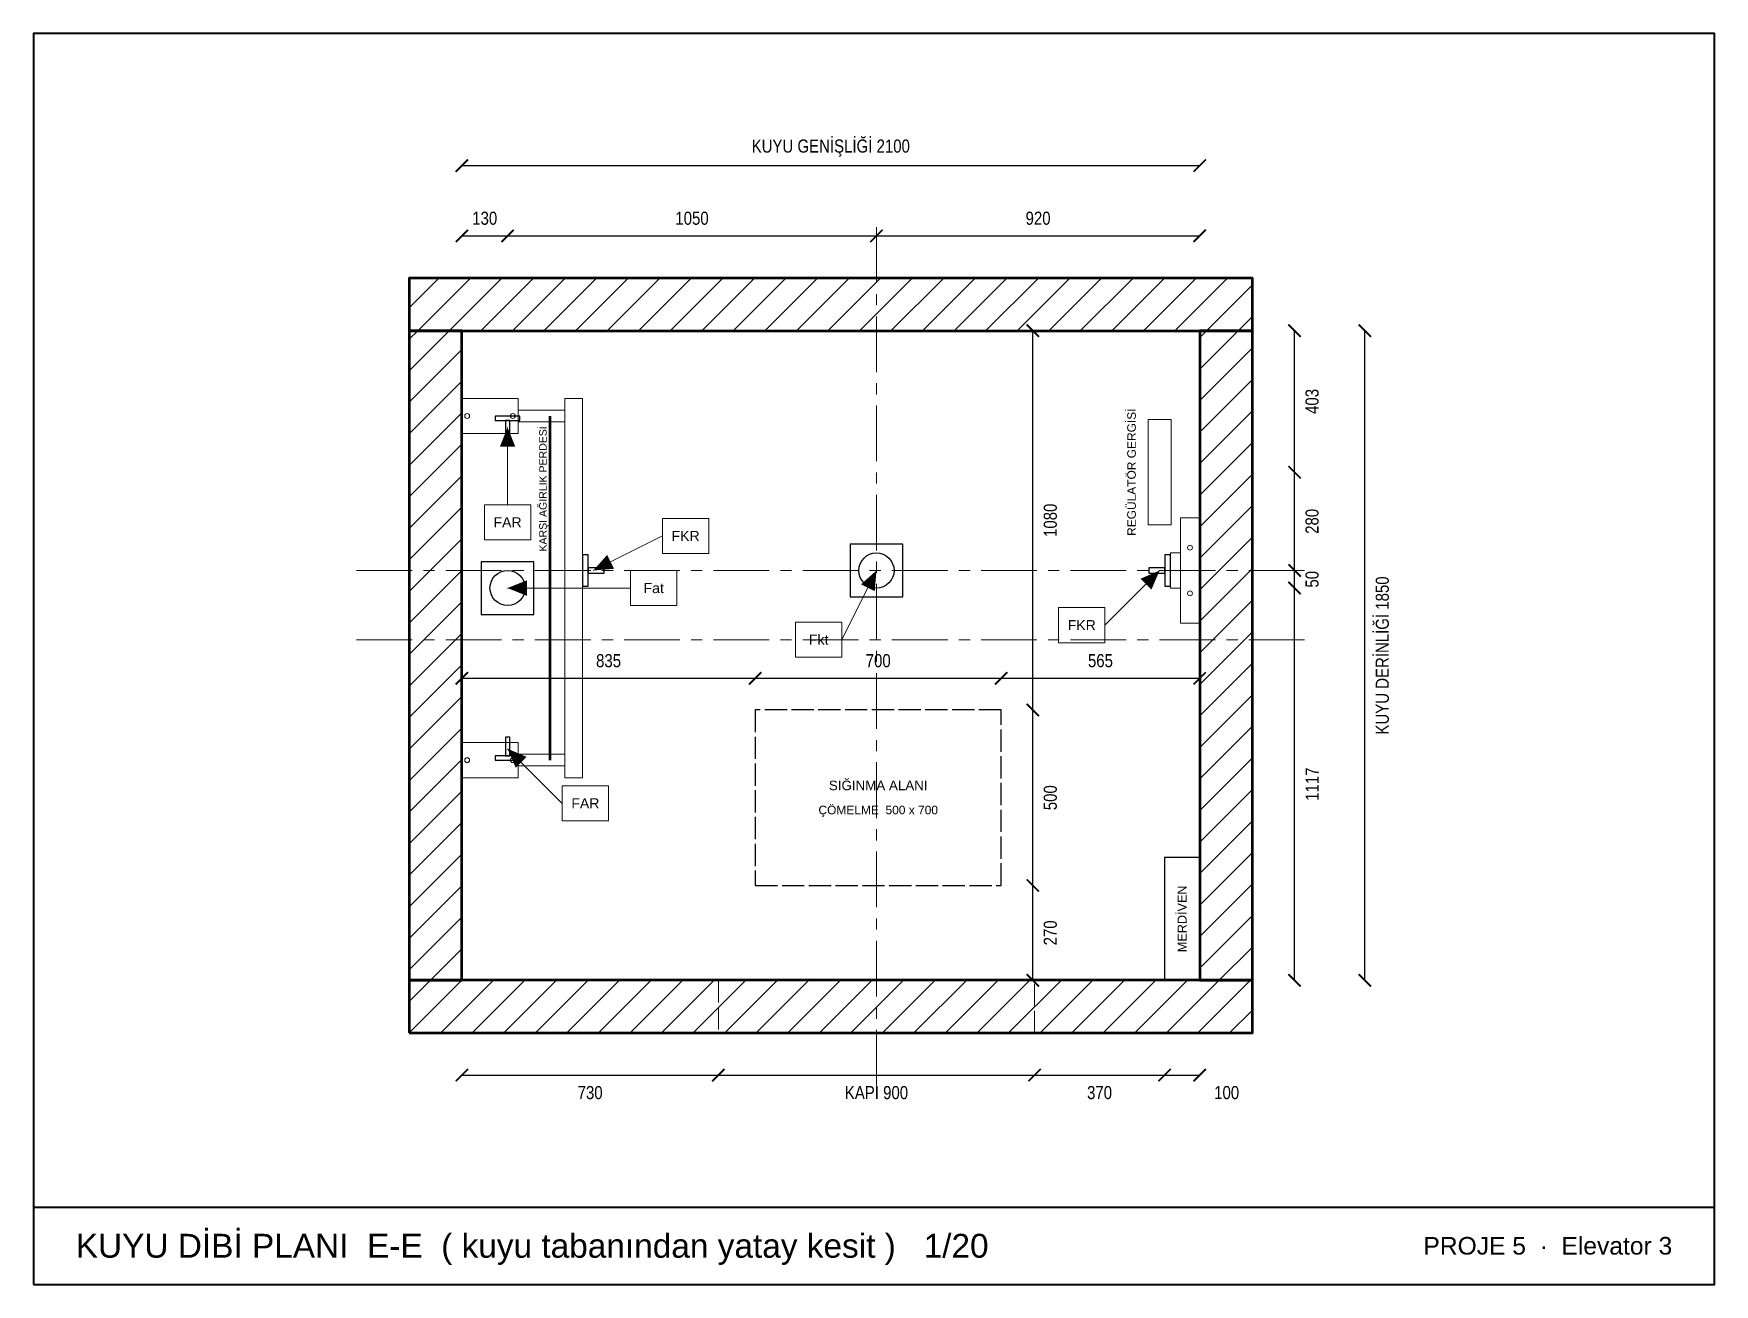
# Model space of a CAD drawing. Header units: millimetres. Extents: x -1219 to 3565, y -866 to 2696.
import ezdxf
from ezdxf.enums import TextEntityAlignment as Align

# ---------------------------------------------------------------- set-up
doc = ezdxf.new("R2010")
doc.units = ezdxf.units.MM
doc.linetypes.add('CENTER', pattern=[5.08, 3.175, -0.635, 0.635, -0.635])
doc.linetypes.add('DASHED', pattern=[1.524, 1.27, -0.254])
for name, color, linetype, lineweight in [('CERCEVE', 7, 'Continuous', 40), ('CIVATA', 3, 'Continuous', 13), ('EKSEN', 1, 'CENTER', 13), ('GIZLI', 8, 'DASHED', 13), ('KASNAK', 90, 'Continuous', 20), ('KONSOL', 3, 'Continuous', 18), ('KUYU-DUVAR', 7, 'Continuous', 50), ('KUYU-IC', 7, 'Continuous', 25), ('MERDIVEN', 32, 'Continuous', 25), ('OLCU', 5, 'Continuous', 13), ('PERDE', 6, 'Continuous', 50), ('RAY', 3, 'Continuous', 25), ('SIGINMA', 3, 'DASHED', 25), ('TAMPON', 200, 'Continuous', 25), ('TARAMA', 8, 'Continuous', 13), ('YAZI', 7, 'Continuous', 0), ('YUK', 1, 'Continuous', 18)]:
    doc.layers.add(name, color=color, linetype=linetype, lineweight=lineweight)
doc.styles.add('ASANSOR', font='arial.ttf')
doc.styles.add('OpenSansCondensed-Light', font='OpenSansCondensed-Light.ttf')
doc.dimstyles.new('EZDXF', dxfattribs={"dimtxt": 0.25, "dimasz": 0.175, "dimexe": 0.375, "dimexo": 0.125, "dimgap": 0.1, "dimtad": 1, "dimlfac": 100, "dimzin": 12, "dimdsep": 46, "dimtxsty": 'OpenSansCondensed-Light', "dimblk": 'ARCHTICK', "dimcen": 2.5, "dimazin": 3, "dimtfac": 0.5, "dimtmove": 2, "dimatfit": 3})

# ---------------------------------------------------------------- blocks, each defined once
blk = doc.blocks.new('_ARCHTICK')
at = {"color": 0, "linetype": 'BYBLOCK', "const_width": 0.15}
blk.add_lwpolyline([(-0.5, -0.5), (0.5, 0.5)], dxfattribs=at)

msp = doc.modelspace()

# ---------------------------------------------------------------- hatches: boundary and pattern name
at = {"layer": 'TARAMA'}
h = msp.add_hatch(dxfattribs=at)
h.set_pattern_fill('ANSI31', scale=20)
h.paths.add_polyline_path([(-150, 1850), (2250, 1850), (2250, 2000), (-150, 2000)])
h = msp.add_hatch(dxfattribs=at)
h.set_pattern_fill('ANSI31', scale=20)
h.paths.add_polyline_path([(-150, 0), (0, 0), (0, 1850), (-150, 1850)])
h = msp.add_hatch(dxfattribs=at)
h.set_pattern_fill('ANSI31', scale=20)
h.paths.add_polyline_path([(2100, 0), (2250, 0), (2250, 1850), (2100, 1850)])
h = msp.add_hatch(dxfattribs=at)
h.set_pattern_fill('ANSI31', scale=20)
h.paths.add_polyline_path([(-150, -150), (2250, -150), (2250, 0), (-150, 0)])

# ---------------------------------------------------------------- linework, layer by layer
at = {"layer": 'CERCEVE', "ltscale": 50}
msp.add_line((-1219, -646), (3565, -646), dxfattribs=at)
msp.add_lwpolyline([(-1219, -866), (3565, -866), (3565, 2696), (-1219, 2696)], close=True, dxfattribs=at)
at = {"layer": 'CIVATA', "ltscale": 50}
for centre in [(15, 1607), (145, 1607), (2072.5, 1232), (2072.5, 1102), (15, 627), (145, 627)]:
    msp.add_circle(centre, 7, dxfattribs=at)
at = {"layer": 'EKSEN', "linetype": 'CENTER', "ltscale": 50}
for p, q in [((1180, -300), (1180, 2150)), ((-300, 1167), (2400, 1167)), ((-300, 970), (2400, 970))]:
    msp.add_line(p, q, dxfattribs=at)
at = {"layer": 'GIZLI', "ltscale": 50}
msp.add_lwpolyline([(730, -150), (1630, -150), (1630, 0), (730, 0)], close=True, dxfattribs=at)
at = {"layer": 'KASNAK', "ltscale": 50}
msp.add_lwpolyline([(1953.5, 1297), (2018.5, 1297), (2018.5, 1597), (1953.5, 1597)], close=True, dxfattribs=at)
at = {"layer": 'KONSOL', "ltscale": 50}
for points in [[(0, 1557), (160, 1557), (160, 1657), (0, 1657)], [(293, 577), (343, 577), (343, 1657), (293, 1657)], [(160, 1590.33333), (293, 1590.33333), (293, 1623.66667), (160, 1623.66667)], [(2045, 1017), (2100, 1017), (2100, 1317), (2045, 1317)], [(2017, 1117), (2045, 1117), (2045, 1217), (2017, 1217)], [(0, 577), (160, 577), (160, 677), (0, 677)], [(160, 610.33333), (293, 610.33333), (293, 643.66667), (160, 643.66667)]]:
    msp.add_lwpolyline(points, close=True, dxfattribs=at)
at = {"layer": 'KUYU-DUVAR', "ltscale": 50}
for points in [[(-150, 1850), (2250, 1850), (2250, 2000), (-150, 2000)], [(-150, 0), (0, 0), (0, 1850), (-150, 1850)], [(2100, 0), (2250, 0), (2250, 1850), (2100, 1850)], [(-150, -150), (2250, -150), (2250, 0), (-150, 0)]]:
    msp.add_lwpolyline(points, close=True, dxfattribs=at)
at = {"layer": 'KUYU-IC', "ltscale": 50}
msp.add_lwpolyline([(0, 0), (2100, 0), (2100, 1850), (0, 1850)], close=True, dxfattribs=at)
at = {"layer": 'MERDIVEN', "ltscale": 50}
msp.add_lwpolyline([(2000, 0), (2100, 0), (2100, 350), (2000, 350)], close=True, dxfattribs=at)
at = {"layer": 'PERDE', "ltscale": 50}
msp.add_line((251.5, 627), (251.5, 1607), dxfattribs=at)
at = {"layer": 'RAY', "ltscale": 50}
for points in [[(95, 1594.4), (165, 1594.4), (165, 1607), (95, 1607)], [(123.7, 1542), (136.3, 1542), (136.3, 1594.4), (123.7, 1594.4)], [(343, 1122.5), (359.02, 1122.5), (359.02, 1211.5), (343, 1211.5)], [(2000.98, 1122.5), (2017, 1122.5), (2017, 1211.5), (2000.98, 1211.5)], [(359.02, 1158.99), (405, 1158.99), (405, 1175.01), (359.02, 1175.01)], [(1955, 1158.99), (2000.98, 1158.99), (2000.98, 1175.01), (1955, 1175.01)], [(123.7, 639.6), (136.3, 639.6), (136.3, 692), (123.7, 692)], [(95, 627), (165, 627), (165, 639.6), (95, 639.6)]]:
    msp.add_lwpolyline(points, close=True, dxfattribs=at)
at = {"layer": 'SIGINMA', "ltscale": 50}
msp.add_lwpolyline([(835, 270), (1535, 270), (1535, 770), (835, 770)], close=True, dxfattribs=at)
at = {"layer": 'TAMPON', "ltscale": 50}
for points in [[(1105, 1092), (1255, 1092), (1255, 1242), (1105, 1242)], [(55, 1042), (205, 1042), (205, 1192), (55, 1192)]]:
    msp.add_lwpolyline(points, close=True, dxfattribs=at)
for centre in [(1180, 1167), (130, 1117)]:
    msp.add_circle(centre, 50, dxfattribs=at)
at = {"layer": 'TARAMA', "ltscale": 50}
for points in [[(-150, 1850), (2250, 1850), (2250, 2000), (-150, 2000)], [(-150, 0), (0, 0), (0, 1850), (-150, 1850)], [(2100, 0), (2250, 0), (2250, 1850), (2100, 1850)], [(-150, -150), (2250, -150), (2250, 0), (-150, 0)]]:
    msp.add_lwpolyline(points, close=True, dxfattribs=at)
at = {"layer": 'YUK'}
for p, q in [((130, 1354.5), (130, 1574.5)), ((570.77398, 1265.38699), (374, 1167)), ((1081.61301, 970.22602), (1180, 1167)), ((1830.43651, 1011.43651), (1986, 1167)), ((480, 1117), (130, 1117)), ((285.56349, 503.93651), (130, 659.5))]:
    msp.add_line(p, q, dxfattribs=at)
at = {"layer": 'YUK', "ltscale": 50}
for points in [[(64, 1254.5), (196, 1254.5), (196, 1354.5), (64, 1354.5)], [(570.77398, 1215.38699), (702.77398, 1215.38699), (702.77398, 1315.38699), (570.77398, 1315.38699)], [(480, 1067), (612, 1067), (612, 1167), (480, 1167)], [(1698.43651, 961.43651), (1830.43651, 961.43651), (1830.43651, 1061.43651), (1698.43651, 1061.43651)], [(949.61301, 920.22602), (1081.61301, 920.22602), (1081.61301, 1020.22602), (949.61301, 1020.22602)], [(285.56349, 453.93651), (417.56349, 453.93651), (417.56349, 553.93651), (285.56349, 553.93651)]]:
    msp.add_lwpolyline(points, close=True, dxfattribs=at)
at = {"layer": 'YUK'}
for points in [[(130, 1574.5), (108, 1519.5), (152, 1519.5)], [(374, 1167), (433.03219, 1171.91935), (413.3548, 1211.27415)], [(1180, 1167), (1135.72585, 1127.6452), (1175.08065, 1107.96781)], [(1986, 1167), (1931.55278, 1143.66548), (1962.66548, 1112.55278)], [(130, 1117), (185, 1095), (185, 1139)], [(130, 659.5), (153.33452, 605.05278), (184.44722, 636.16548)]]:
    msp.add_solid(points, dxfattribs=at)

# ---------------------------------------------------------------- texts
at = {"layer": 'CERCEVE', "style": 'ASANSOR'}
msp.add_text('KUYU DİBİ PLANI  E-E  ( kuyu tabanından yatay kesit )   1/20', height=68.02, dxfattribs=at).set_placement((-1099, -756), align=Align.MIDDLE_LEFT)
msp.add_text('PROJE 5  ·  Elevator 3', height=50.12, dxfattribs=at).set_placement((3445, -756), align=Align.MIDDLE_RIGHT)
at = {"layer": 'YAZI', "style": 'ASANSOR'}
for s, height, p in [('REGÜLATÖR GERGİSİ', 24.344, (1906, 1447)), ('KARŞI AĞIRLIK PERDESİ', 21.48, (230.75, 1399.5)), ('MERDİVEN', 25.776, (2050, 175))]:
    msp.add_text(s, height=height, rotation=90, dxfattribs=at).set_placement(p, align=Align.MIDDLE_CENTER)
for s, height, p in [('SIĞINMA ALANI', 27.208, (1185, 555)), ('ÇÖMELME  500 x 700', 24.344, (1185, 485))]:
    msp.add_text(s, height=height, dxfattribs=at).set_placement(p, align=Align.MIDDLE_CENTER)
at = {"layer": 'YUK', "style": 'ASANSOR'}
for s, p in [('FAR', (130, 1304.5)), ('FKR', (636.77398, 1265.38699)), ('Fat', (546, 1117)), ('FKR', (1764.43651, 1011.43651)), ('Fkt', (1015.61301, 970.22602)), ('FAR', (351.56349, 503.93651))]:
    msp.add_text(s, height=28.64, dxfattribs=at).set_placement(p, align=Align.MIDDLE_CENTER)

# ---------------------------------------------------------------- dimensions: what is measured, and where the dimension line sits
at = {"layer": 'OLCU'}
for base, p1, p2, location, text in [((0, 2320), (0, 0), (2100, 0), (1050, 2370), 'KUYU GENİŞLİĞİ 2100'), ((0, 2120), (0, 0), (130, 0), (65, 2170), '130'), ((130, 2120), (130, 0), (1180, 0), (655, 2170), '1050'), ((1180, 2120), (1180, 0), (2100, 0), (1640, 2170), '920'), ((0, 860), (0, 0), (835, 0), (417.5, 910), '835'), ((835, 860), (835, 0), (1535, 0), (1185, 910), '700'), ((1535, 860), (1535, 0), (2100, 0), (1817.5, 910), '565'), ((0, -270), (0, 0), (730, 0), (365, -320), '730'), ((730, -270), (730, 0), (1630, 0), (1180, -320), 'KAPI 900'), ((1630, -270), (1630, 0), (2000, 0), (1815, -320), '370'), ((2000, -270), (2000, 0), (2100, 0), (2176.8, -320), '100')]:
    msp.add_linear_dim(base=base, p1=p1, p2=p2, location=location, text=text, dimstyle='EZDXF', override={"dimtxt": 37.232, "dimasz": 35, "dimexe": 30, "dimexo": 25, "dimgap": 15, "dimse1": 1, "dimse2": 1, "dimclrt": 5, "dimtmove": 2}, dxfattribs=at).render()
for base, p1, p2, location, text in [((2370, 1447), (0, 1447), (0, 1850), (2420, 1648.5), '403'), ((2570, 0), (0, 0), (0, 1850), (2620, 925), 'KUYU DERİNLİĞİ 1850'), ((1625, 770), (0, 770), (0, 1850), (1675, 1310), '1080'), ((2370, 1167), (0, 1167), (0, 1447), (2420, 1307), '280'), ((2370, 1117), (0, 1117), (0, 1167), (2420, 1142), '50'), ((2370, 0), (0, 0), (0, 1117), (2420, 558.5), '1117'), ((1625, 270), (0, 270), (0, 770), (1675, 520), '500'), ((1625, 0), (0, 0), (0, 270), (1675, 135), '270')]:
    msp.add_linear_dim(base=base, p1=p1, p2=p2, angle=90, location=location, text=text, text_rotation=90, dimstyle='EZDXF', override={"dimtxt": 37.232, "dimasz": 35, "dimexe": 30, "dimexo": 25, "dimgap": 15, "dimse1": 1, "dimse2": 1, "dimclrt": 5, "dimtmove": 2}, dxfattribs=at).render()

doc.saveas('drawing.dxf')
